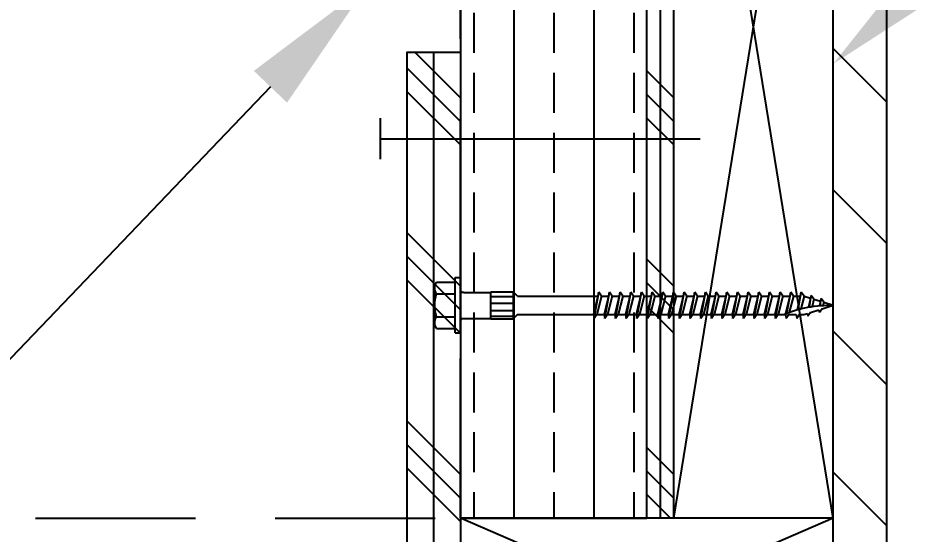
# Model space of a CAD drawing. Header units: inches. Extents: x -2661 to 42767, y -1222 to 9099.
# Drawn here: x -2327.66 to -2319.25, y 2647.36 to 2652.2 of the extents above; entities that cross this region are included whole.
import ezdxf
from ezdxf import colors
from ezdxf.entities.mleader import LeaderData, LeaderLine
from ezdxf.math import Vec2, Vec3

# ---------------------------------------------------------------- set-up
doc = ezdxf.new("R2010")
doc.units = ezdxf.units.IN
doc.header["$LTSCALE"] = 12
doc.header["$MEASUREMENT"] = 0
doc.linetypes.add('HIDDEN2', pattern=[0.1875, 0.125, -0.0625])
doc.layers.get('0').update_dxf_attribs({"linetype": 'CONTINUOUS'})
for name, color, linetype in [('S-ANNO-NOTE', 4, 'CONTINUOUS'), ('S-ANNO-NOTE-EXIST', 251, 'CONTINUOUS'), ('S-EXISTING', 1, 'CONTINUOUS'), ('S-FASTENERS', 2, 'CONTINUOUS'), ('S-NAIL', 2, 'CONTINUOUS'), ('S-SIMPSON', 2, 'CONTINUOUS'), ('S-WOOD', 3, 'CONTINUOUS')]:
    doc.layers.add(name, color=color, linetype=linetype)
doc.styles.add('Arial', font='arial.ttf', dxfattribs={"width": 0.85})

# ---------------------------------------------------------------- blocks, each defined once
blk = doc.blocks.new('_ClosedBlank')
at = {"color": 0, "linetype": 'ByBlock', "lineweight": -2}
for p, q in [((-1, 0.1667), (0, 0)), ((-1, 0.1667), (-1, -0.1667)), ((0, 0), (-1, -0.1667))]:
    blk.add_line(p, q, dxfattribs=at)
blk = doc.blocks.new('10d')
at = {"color": 3}
blk.add_line((0.1925, 0.25), (-0.1925, 0.25), dxfattribs=at)
at = {"color": 2}
blk.add_line((0, 0.25), (0, -2.75), dxfattribs=at)
blk = doc.blocks.new('SDS.25X3.5-f')
at = {"layer": 'S-SIMPSON'}
for p, q in [((-0.2165, 0.2244), (-0.2165, 0.05)), ((0.1624, 0.24), (-0.1624, 0.24)), ((-0.1083, 0.2244), (-0.1083, 0.05)), ((0.1083, 0.2244), (0.1083, 0.05)), ((0.2165, 0.2244), (0.2165, 0.05)), ((0.26, 0.05), (-0.26, 0.05)), ((-0.26, 0.05), (-0.26, 0)), ((0.26, 0), (-0.26, 0)), ((0.26, 0.05), (0.26, 0)), ((-0.1259, -0.286), (-0.1259, -0.5)), ((0.1259, -0.286), (-0.1259, -0.286)), ((-0.0823, -0.286), (-0.0823, -0.5)), ((-0.0192, -0.286), (-0.0192, -0.5)), ((0.0494, -0.286), (0.0494, -0.5)), ((0.1018, -0.286), (0.1018, -0.5)), ((0.1259, -0.286), (0.1259, -0.5)), ((0.1276, -0.5), (-0.1242, -0.5)), ((-0.087, -0.536), (-0.123, -0.5)), ((0.123, -0.5), (0.087, -0.536)), ((-0.087, -0.536), (-0.087, -1.2912)), ((-0.087, -0.5749), (-0.087, -1.2912)), ((0.087, -0.5316), (0.087, -1.25)), ((0.087, -0.5316), (0.087, -1.25))]:
    blk.add_line(p, q, dxfattribs=at)
at = {"layer": 'S-SIMPSON', "color": 1}
for p, q in [((-0.123, -1.2997), (0.087, -1.25)), ((-0.123, -1.2997), (0.087, -1.25)), ((0.123, -1.2563), (-0.123, -1.2997)), ((0.123, -1.2563), (-0.123, -1.2997)), ((0.123, -1.2563), (-0.123, -1.2997)), ((-0.087, -1.2912), (0.087, -1.25)), ((0.087, -1.25), (0.123, -1.2563)), ((0.087, -1.25), (0.123, -1.2563)), ((0.087, -1.25), (0.123, -1.2563)), ((0.087, -1.2816), (0.123, -1.2563)), ((0.087, -1.2816), (0.123, -1.2563)), ((0.087, -1.2816), (0.123, -1.2563)), ((-0.087, -1.3249), (-0.123, -1.2997)), ((-0.087, -1.3249), (-0.123, -1.2997)), ((-0.087, -1.3249), (-0.123, -1.2997)), ((-0.087, -1.3249), (0.087, -1.2816)), ((-0.087, -1.3249), (0.087, -1.2816)), ((-0.087, -1.3249), (0.087, -1.2816)), ((-0.087, -1.3249), (-0.087, -1.3912)), ((0.087, -1.2816), (0.087, -1.35)), ((0.087, -1.2816), (0.087, -1.35)), ((-0.123, -1.3997), (0.087, -1.35)), ((-0.123, -1.3997), (0.087, -1.35)), ((-0.123, -1.3997), (0.087, -1.35)), ((0.123, -1.3563), (-0.123, -1.3997)), ((0.123, -1.3563), (-0.123, -1.3997)), ((0.123, -1.3563), (-0.123, -1.3997)), ((-0.087, -1.4249), (-0.123, -1.3997)), ((-0.087, -1.4249), (-0.123, -1.3997)), ((-0.087, -1.4249), (-0.123, -1.3997)), ((-0.087, -1.4249), (0.087, -1.3816)), ((-0.087, -1.4249), (0.087, -1.3816)), ((-0.087, -1.4249), (0.087, -1.3816)), ((-0.087, -1.4249), (-0.087, -1.4912)), ((-0.087, -1.4249), (-0.087, -1.4912)), ((0.087, -1.35), (0.123, -1.3563)), ((0.087, -1.35), (0.123, -1.3563)), ((0.087, -1.35), (0.123, -1.3563)), ((0.087, -1.3816), (0.123, -1.3563)), ((0.087, -1.3816), (0.123, -1.3563)), ((0.087, -1.3816), (0.123, -1.3563)), ((0.087, -1.3816), (0.087, -1.45)), ((0.087, -1.3816), (0.087, -1.45)), ((-0.123, -1.4997), (0.087, -1.45)), ((-0.123, -1.4997), (0.087, -1.45)), ((-0.123, -1.4997), (0.087, -1.45)), ((-0.123, -1.4997), (0.087, -1.45)), ((0.123, -1.4563), (-0.123, -1.4997)), ((0.123, -1.4563), (-0.123, -1.4997)), ((0.123, -1.4563), (-0.123, -1.4997)), ((0.123, -1.4563), (-0.123, -1.4997)), ((-0.087, -1.5249), (-0.123, -1.4997)), ((-0.087, -1.5249), (-0.123, -1.4997)), ((-0.087, -1.5249), (-0.123, -1.4997)), ((-0.087, -1.5249), (-0.123, -1.4997)), ((-0.087, -1.5249), (-0.123, -1.4997)), ((-0.087, -1.5249), (0.087, -1.4816)), ((-0.087, -1.5249), (0.087, -1.4816)), ((-0.087, -1.5249), (0.087, -1.4816)), ((-0.087, -1.5249), (0.087, -1.4816)), ((-0.087, -1.5249), (0, -1.5032)), ((0.087, -1.45), (0.123, -1.4563)), ((0.087, -1.45), (0.123, -1.4563)), ((0.087, -1.45), (0.123, -1.4563)), ((0.087, -1.45), (0.123, -1.4563)), ((0.087, -1.4816), (0.123, -1.4563)), ((0.087, -1.4816), (0.123, -1.4563)), ((0.087, -1.4816), (0.123, -1.4563)), ((0.087, -1.4816), (0.123, -1.4563)), ((0.087, -1.4816), (0.087, -1.55)), ((0.087, -1.4816), (0.087, -1.55)), ((0.087, -1.4816), (0.087, -1.55)), ((0.087, -1.4816), (0.087, -1.55)), ((0.087, -1.4816), (0.087, -1.55)), ((0.087, -1.4816), (0.087, -1.55)), ((-0.123, -1.5997), (0.087, -1.55)), ((-0.123, -1.5997), (0.087, -1.55)), ((-0.123, -1.5997), (0.087, -1.55)), ((-0.123, -1.5997), (0.087, -1.55)), ((-0.123, -1.5997), (0.087, -1.55)), ((-0.123, -1.5997), (0.087, -1.55)), ((0.123, -1.5563), (-0.123, -1.5997)), ((0.123, -1.5563), (-0.123, -1.5997)), ((0.123, -1.5563), (-0.123, -1.5997)), ((0.123, -1.5563), (-0.123, -1.5997)), ((0.123, -1.5563), (-0.123, -1.5997)), ((0.123, -1.5563), (-0.123, -1.5997)), ((-0.087, -1.5249), (-0.087, -1.5912)), ((-0.087, -1.5249), (-0.087, -1.5912)), ((-0.087, -1.5249), (-0.087, -1.5912)), ((-0.087, -1.5249), (-0.087, -1.5912)), ((-0.087, -1.5249), (-0.087, -1.5912)), ((-0.087, -1.5249), (-0.087, -1.5912)), ((-0.087, -1.5249), (-0.087, -1.5912)), ((-0.087, -1.5249), (-0.087, -1.5912)), ((-0.087, -1.6249), (0.087, -1.5816)), ((-0.087, -1.6249), (0.087, -1.5816)), ((-0.087, -1.6249), (0.087, -1.5816)), ((-0.087, -1.6249), (0.087, -1.5816)), ((-0.087, -1.6249), (0.087, -1.5816)), ((-0.087, -1.6249), (0.087, -1.5816)), ((0.087, -1.55), (0.123, -1.5563)), ((0.087, -1.55), (0.123, -1.5563)), ((0.087, -1.55), (0.123, -1.5563)), ((0.087, -1.55), (0.123, -1.5563)), ((0.087, -1.55), (0.123, -1.5563)), ((0.087, -1.55), (0.123, -1.5563)), ((0.087, -1.5816), (0.123, -1.5563)), ((0.087, -1.5816), (0.123, -1.5563)), ((0.087, -1.5816), (0.123, -1.5563)), ((0.087, -1.5816), (0.123, -1.5563)), ((0.087, -1.5816), (0.123, -1.5563)), ((0.087, -1.5816), (0.123, -1.5563)), ((0.087, -1.5816), (0.087, -1.65)), ((0.087, -1.5816), (0.087, -1.65)), ((0.087, -1.5816), (0.087, -1.65)), ((0.087, -1.5816), (0.087, -1.65)), ((0.087, -1.5816), (0.087, -1.65)), ((0.087, -1.5816), (0.087, -1.65)), ((0.087, -1.5816), (0.087, -1.65)), ((-0.087, -1.6249), (-0.123, -1.5997)), ((-0.087, -1.6249), (-0.123, -1.5997)), ((-0.087, -1.6249), (-0.123, -1.5997)), ((-0.087, -1.6249), (-0.123, -1.5997)), ((-0.087, -1.6249), (-0.123, -1.5997)), ((-0.087, -1.6249), (-0.123, -1.5997)), ((-0.087, -1.6249), (-0.123, -1.5997)), ((-0.123, -1.6997), (0.087, -1.65)), ((-0.123, -1.6997), (0.087, -1.65)), ((-0.123, -1.6997), (0.087, -1.65)), ((0.123, -1.6563), (-0.123, -1.6997)), ((0.123, -1.6563), (-0.123, -1.6997)), ((0.123, -1.6563), (-0.123, -1.6997)), ((-0.087, -1.6249), (0, -1.6032)), ((-0.087, -1.6249), (-0.087, -1.6912)), ((-0.087, -1.6249), (-0.087, -1.6912)), ((-0.087, -1.6249), (-0.087, -1.6912)), ((-0.087, -1.6249), (-0.087, -1.6912)), ((-0.087, -1.6249), (-0.087, -1.6912)), ((-0.087, -1.6249), (-0.087, -1.6912)), ((-0.087, -1.6249), (-0.087, -1.6912)), ((-0.087, -1.7249), (0.087, -1.6816)), ((-0.087, -1.7249), (0.087, -1.6816)), ((-0.087, -1.7249), (0.087, -1.6816)), ((0.087, -1.65), (0.123, -1.6563)), ((0.087, -1.65), (0.123, -1.6563)), ((0.087, -1.65), (0.123, -1.6563)), ((0.087, -1.6816), (0.123, -1.6563)), ((0.087, -1.6816), (0.123, -1.6563)), ((0.087, -1.6816), (0.123, -1.6563)), ((0.087, -1.6816), (0.087, -1.75)), ((0.087, -1.6816), (0.087, -1.75)), ((0.087, -1.6816), (0.087, -1.75)), ((0.087, -1.6816), (0.087, -1.75)), ((0.087, -1.6816), (0.087, -1.75)), ((-0.087, -1.7249), (-0.123, -1.6997)), ((-0.087, -1.7249), (-0.123, -1.6997)), ((-0.087, -1.7249), (-0.123, -1.6997)), ((-0.123, -1.7997), (0.087, -1.75)), ((-0.123, -1.7997), (0.087, -1.75)), ((-0.123, -1.7997), (0.087, -1.75)), ((0.123, -1.7563), (-0.123, -1.7997)), ((0.123, -1.7563), (-0.123, -1.7997)), ((0.123, -1.7563), (-0.123, -1.7997)), ((-0.087, -1.7249), (-0.087, -1.7912)), ((-0.087, -1.7249), (-0.087, -1.7912)), ((-0.087, -1.7249), (-0.087, -1.7912)), ((-0.087, -1.7249), (-0.087, -1.7912)), ((-0.087, -1.7249), (-0.087, -1.7912)), ((0.087, -1.75), (0.123, -1.7563)), ((0.087, -1.75), (0.123, -1.7563)), ((0.087, -1.75), (0.123, -1.7563)), ((0.087, -1.7816), (0.123, -1.7563)), ((0.087, -1.7816), (0.123, -1.7563)), ((0.087, -1.7816), (0.123, -1.7563)), ((-0.087, -1.8249), (-0.123, -1.7997)), ((-0.087, -1.8249), (-0.123, -1.7997)), ((-0.087, -1.8249), (-0.123, -1.7997)), ((-0.123, -1.8997), (0.087, -1.85)), ((-0.123, -1.8997), (0.087, -1.85)), ((-0.123, -1.8997), (0.087, -1.85)), ((-0.123, -1.8997), (0.087, -1.85)), ((-0.087, -1.8249), (0.087, -1.7816)), ((-0.087, -1.8249), (0.087, -1.7816)), ((-0.087, -1.8249), (0.087, -1.7816)), ((-0.087, -1.8249), (-0.087, -1.8912)), ((-0.087, -1.8249), (-0.087, -1.8912)), ((-0.087, -1.8249), (-0.087, -1.8912)), ((-0.087, -1.8249), (-0.087, -1.8912)), ((-0.087, -1.8249), (-0.087, -1.8912)), ((-0.087, -1.8249), (-0.087, -1.8912)), ((-0.087, -1.8249), (-0.087, -1.8912)), ((-0.087, -1.8249), (-0.087, -1.8912)), ((0.087, -1.7816), (0.087, -1.85)), ((0.087, -1.7816), (0.087, -1.85)), ((0.087, -1.7816), (0.087, -1.85)), ((0.087, -1.7816), (0.087, -1.85)), ((0.087, -1.7816), (0.087, -1.85)), ((0.087, -1.7816), (0.087, -1.85)), ((0.087, -1.7816), (0.087, -1.85)), ((0.087, -1.7816), (0.087, -1.85)), ((0.087, -1.85), (0.123, -1.8563)), ((0.087, -1.85), (0.123, -1.8563)), ((0.087, -1.85), (0.123, -1.8563)), ((0.087, -1.85), (0.123, -1.8563)), ((0.123, -1.8563), (-0.123, -1.8997)), ((0.123, -1.8563), (-0.123, -1.8997)), ((0.123, -1.8563), (-0.123, -1.8997)), ((0.123, -1.8563), (-0.123, -1.8997)), ((-0.087, -1.9249), (-0.123, -1.8997)), ((-0.087, -1.9249), (-0.123, -1.8997)), ((-0.087, -1.9249), (-0.123, -1.8997)), ((-0.087, -1.9249), (-0.123, -1.8997)), ((-0.087, -1.9249), (0.087, -1.8816)), ((-0.087, -1.9249), (0.087, -1.8816)), ((-0.087, -1.9249), (0.087, -1.8816)), ((-0.087, -1.9249), (0.087, -1.8816)), ((-0.087, -1.9249), (-0.087, -1.9912)), ((-0.087, -1.9249), (-0.087, -1.9912)), ((-0.087, -1.9249), (-0.087, -1.9912)), ((-0.087, -1.9249), (-0.087, -1.9912)), ((-0.087, -1.9249), (-0.087, -1.9912)), ((-0.087, -1.9249), (-0.087, -1.9912)), ((0.087, -1.8816), (0.123, -1.8563)), ((0.087, -1.8816), (0.123, -1.8563)), ((0.087, -1.8816), (0.123, -1.8563)), ((0.087, -1.8816), (0.123, -1.8563)), ((0.087, -1.8816), (0.087, -1.95)), ((0.087, -1.8816), (0.087, -1.95)), ((0.087, -1.8816), (0.087, -1.95)), ((0.087, -1.8816), (0.087, -1.95)), ((0.087, -1.8816), (0.087, -1.95)), ((0.087, -1.8816), (0.087, -1.95)), ((-0.123, -1.9997), (0.087, -1.95)), ((-0.123, -1.9997), (0.087, -1.95)), ((-0.123, -1.9997), (0.087, -1.95)), ((-0.123, -1.9997), (0.087, -1.95)), ((0.123, -1.9563), (-0.123, -1.9997)), ((0.123, -1.9563), (-0.123, -1.9997)), ((0.123, -1.9563), (-0.123, -1.9997)), ((0.123, -1.9563), (-0.123, -1.9997)), ((-0.087, -2.0249), (-0.123, -1.9997)), ((-0.087, -2.0249), (-0.123, -1.9997)), ((-0.087, -2.0249), (-0.123, -1.9997)), ((-0.087, -2.0249), (-0.123, -1.9997)), ((-0.087, -2.0249), (-0.123, -1.9997)), ((-0.087, -2.0249), (0.087, -1.9816)), ((-0.087, -2.0249), (0.087, -1.9816)), ((-0.087, -2.0249), (0.087, -1.9816)), ((-0.087, -2.0249), (0.087, -1.9816)), ((-0.087, -2.0249), (0, -2.0032)), ((0.087, -1.95), (0.123, -1.9563)), ((0.087, -1.95), (0.123, -1.9563)), ((0.087, -1.95), (0.123, -1.9563)), ((0.087, -1.95), (0.123, -1.9563)), ((0.087, -1.9816), (0.123, -1.9563)), ((0.087, -1.9816), (0.123, -1.9563)), ((0.087, -1.9816), (0.123, -1.9563)), ((0.087, -1.9816), (0.123, -1.9563)), ((0.087, -1.9816), (0.087, -2.05)), ((0.087, -1.9816), (0.087, -2.05)), ((0.087, -1.9816), (0.087, -2.05)), ((0.087, -1.9816), (0.087, -2.05)), ((0.087, -1.9816), (0.087, -2.05)), ((0.087, -1.9816), (0.087, -2.05)), ((0.087, -1.9816), (0.087, -2.05)), ((-0.123, -2.0997), (0.087, -2.05)), ((-0.123, -2.0997), (0.087, -2.05)), ((-0.123, -2.0997), (0.087, -2.05)), ((-0.123, -2.0997), (0.087, -2.05)), ((0.123, -2.0563), (-0.123, -2.0997)), ((0.123, -2.0563), (-0.123, -2.0997)), ((0.123, -2.0563), (-0.123, -2.0997)), ((0.123, -2.0563), (-0.123, -2.0997)), ((-0.087, -2.1249), (-0.123, -2.0997)), ((-0.087, -2.1249), (-0.123, -2.0997)), ((-0.087, -2.1249), (-0.123, -2.0997)), ((-0.087, -2.1249), (-0.123, -2.0997)), ((-0.087, -2.0249), (-0.087, -2.0912)), ((-0.087, -2.0249), (-0.087, -2.0912)), ((-0.087, -2.0249), (-0.087, -2.0912)), ((-0.087, -2.0249), (-0.087, -2.0912)), ((-0.087, -2.0249), (-0.087, -2.0912)), ((-0.087, -2.0249), (-0.087, -2.0912)), ((-0.087, -2.0249), (-0.087, -2.0912)), ((-0.087, -2.1249), (0.087, -2.0816)), ((-0.087, -2.1249), (0.087, -2.0816)), ((-0.087, -2.1249), (0.087, -2.0816)), ((-0.087, -2.1249), (0.087, -2.0816)), ((0.087, -2.05), (0.123, -2.0563)), ((0.087, -2.05), (0.123, -2.0563)), ((0.087, -2.05), (0.123, -2.0563)), ((0.087, -2.05), (0.123, -2.0563)), ((0.087, -2.0816), (0.123, -2.0563)), ((0.087, -2.0816), (0.123, -2.0563)), ((0.087, -2.0816), (0.123, -2.0563)), ((0.087, -2.0816), (0.123, -2.0563)), ((0.087, -2.0816), (0.087, -2.15)), ((0.087, -2.0816), (0.087, -2.15)), ((0.087, -2.0816), (0.087, -2.15)), ((0.087, -2.0816), (0.087, -2.15)), ((0.087, -2.0816), (0.087, -2.15)), ((0.087, -2.0816), (0.087, -2.15)), ((0.087, -2.0816), (0.087, -2.15)), ((-0.123, -2.1997), (0.087, -2.15)), ((-0.123, -2.1997), (0.087, -2.15)), ((-0.123, -2.1997), (0.087, -2.15)), ((-0.123, -2.1997), (0.087, -2.15)), ((-0.123, -2.1997), (0.087, -2.15)), ((0.123, -2.1563), (-0.123, -2.1997)), ((0.123, -2.1563), (-0.123, -2.1997)), ((0.123, -2.1563), (-0.123, -2.1997)), ((0.123, -2.1563), (-0.123, -2.1997)), ((0.123, -2.1563), (-0.123, -2.1997)), ((-0.087, -2.1249), (-0.087, -2.1912)), ((-0.087, -2.1249), (-0.087, -2.1912)), ((-0.087, -2.1249), (-0.087, -2.1912)), ((-0.087, -2.1249), (-0.087, -2.1912)), ((-0.087, -2.1249), (-0.087, -2.1912)), ((-0.087, -2.1249), (-0.087, -2.1912)), ((-0.087, -2.1249), (-0.087, -2.1912)), ((-0.087, -2.2249), (0.087, -2.1816)), ((-0.087, -2.2249), (0.087, -2.1816)), ((-0.087, -2.2249), (0.087, -2.1816)), ((-0.087, -2.2249), (0.087, -2.1816)), ((-0.087, -2.2249), (0.087, -2.1816)), ((0.087, -2.15), (0.123, -2.1563)), ((0.087, -2.15), (0.123, -2.1563)), ((0.087, -2.15), (0.123, -2.1563)), ((0.087, -2.15), (0.123, -2.1563)), ((0.087, -2.15), (0.123, -2.1563)), ((0.087, -2.1816), (0.123, -2.1563)), ((0.087, -2.1816), (0.123, -2.1563)), ((0.087, -2.1816), (0.123, -2.1563)), ((0.087, -2.1816), (0.123, -2.1563)), ((0.087, -2.1816), (0.123, -2.1563)), ((0.087, -2.1816), (0.087, -2.25)), ((0.087, -2.1816), (0.087, -2.25)), ((0.087, -2.1816), (0.087, -2.25)), ((0.087, -2.1816), (0.087, -2.25)), ((-0.087, -2.2249), (-0.123, -2.1997)), ((-0.087, -2.2249), (-0.123, -2.1997)), ((-0.087, -2.2249), (-0.123, -2.1997)), ((-0.087, -2.2249), (-0.123, -2.1997)), ((-0.087, -2.2249), (-0.123, -2.1997)), ((-0.123, -2.2997), (0.087, -2.25)), ((-0.123, -2.2997), (0.087, -2.25)), ((-0.123, -2.2997), (0.087, -2.25)), ((-0.123, -2.2997), (0.087, -2.25)), ((0.123, -2.2563), (-0.123, -2.2997)), ((0.123, -2.2563), (-0.123, -2.2997)), ((0.123, -2.2563), (-0.123, -2.2997)), ((0.123, -2.2563), (-0.123, -2.2997)), ((-0.087, -2.2249), (-0.087, -2.2912)), ((-0.087, -2.2249), (-0.087, -2.2912)), ((-0.087, -2.2249), (-0.087, -2.2912)), ((-0.087, -2.2249), (-0.087, -2.2912)), ((0.087, -2.25), (0.123, -2.2563)), ((0.087, -2.25), (0.123, -2.2563)), ((0.087, -2.25), (0.123, -2.2563)), ((0.087, -2.25), (0.123, -2.2563)), ((0.087, -2.2816), (0.123, -2.2563)), ((0.087, -2.2816), (0.123, -2.2563)), ((0.087, -2.2816), (0.123, -2.2563)), ((0.087, -2.2816), (0.123, -2.2563)), ((-0.087, -2.3249), (-0.123, -2.2997)), ((-0.087, -2.3249), (-0.123, -2.2997)), ((-0.087, -2.3249), (-0.123, -2.2997)), ((-0.087, -2.3249), (-0.123, -2.2997)), ((-0.123, -2.3997), (0.087, -2.35)), ((-0.123, -2.3997), (0.087, -2.35)), ((-0.123, -2.3997), (0.087, -2.35)), ((-0.123, -2.3997), (0.087, -2.35)), ((-0.087, -2.3249), (0.087, -2.2816)), ((-0.087, -2.3249), (0.087, -2.2816)), ((-0.087, -2.3249), (0.087, -2.2816)), ((-0.087, -2.3249), (0.087, -2.2816)), ((-0.087, -2.3249), (-0.087, -2.3912)), ((-0.087, -2.3249), (-0.087, -2.3912)), ((-0.087, -2.3249), (-0.087, -2.3912)), ((-0.087, -2.3249), (-0.087, -2.3912)), ((-0.087, -2.3249), (-0.087, -2.3912)), ((-0.087, -2.3249), (-0.087, -2.3912)), ((0.087, -2.2816), (0.087, -2.35)), ((0.087, -2.2816), (0.087, -2.35)), ((0.087, -2.2816), (0.087, -2.35)), ((0.087, -2.2816), (0.087, -2.35)), ((0.087, -2.2816), (0.087, -2.35)), ((0.087, -2.2816), (0.087, -2.35)), ((0.087, -2.35), (0.123, -2.3563)), ((0.087, -2.35), (0.123, -2.3563)), ((0.087, -2.35), (0.123, -2.3563)), ((0.087, -2.35), (0.123, -2.3563)), ((0.123, -2.3563), (-0.123, -2.3997)), ((0.123, -2.3563), (-0.123, -2.3997)), ((0.123, -2.3563), (-0.123, -2.3997)), ((0.123, -2.3563), (-0.123, -2.3997)), ((-0.087, -2.4249), (-0.123, -2.3997)), ((-0.087, -2.4249), (-0.123, -2.3997)), ((-0.087, -2.4249), (-0.123, -2.3997)), ((-0.087, -2.4249), (-0.123, -2.3997)), ((-0.087, -2.4249), (0.087, -2.3816)), ((-0.087, -2.4249), (0.087, -2.3816)), ((-0.087, -2.4249), (0.087, -2.3816)), ((-0.087, -2.4249), (0.087, -2.3816)), ((-0.087, -2.4249), (-0.087, -2.4912)), ((-0.087, -2.4249), (-0.087, -2.4912)), ((-0.087, -2.4249), (-0.087, -2.4912)), ((-0.087, -2.4249), (-0.087, -2.4912)), ((0.087, -2.3816), (0.123, -2.3563)), ((0.087, -2.3816), (0.123, -2.3563)), ((0.087, -2.3816), (0.123, -2.3563)), ((0.087, -2.3816), (0.123, -2.3563)), ((0.087, -2.3816), (0.087, -2.45)), ((0.087, -2.3816), (0.087, -2.45)), ((0.087, -2.3816), (0.087, -2.45)), ((0.087, -2.3816), (0.087, -2.45)), ((-0.123, -2.4997), (0.087, -2.45)), ((-0.123, -2.4997), (0.087, -2.45)), ((-0.123, -2.4997), (0.087, -2.45)), ((-0.123, -2.4997), (0.087, -2.45)), ((0.123, -2.4563), (-0.123, -2.4997)), ((0.123, -2.4563), (-0.123, -2.4997)), ((0.123, -2.4563), (-0.123, -2.4997)), ((0.123, -2.4563), (-0.123, -2.4997)), ((-0.087, -2.5249), (-0.123, -2.4997)), ((-0.087, -2.5249), (-0.123, -2.4997)), ((-0.087, -2.5249), (-0.123, -2.4997)), ((-0.087, -2.5249), (-0.123, -2.4997)), ((-0.087, -2.5249), (0.087, -2.4816)), ((-0.087, -2.5249), (0.087, -2.4816)), ((-0.087, -2.5249), (0.087, -2.4816)), ((-0.087, -2.5249), (0.087, -2.4816)), ((0.087, -2.45), (0.123, -2.4563)), ((0.087, -2.45), (0.123, -2.4563)), ((0.087, -2.45), (0.123, -2.4563)), ((0.087, -2.45), (0.123, -2.4563)), ((0.087, -2.4816), (0.123, -2.4563)), ((0.087, -2.4816), (0.123, -2.4563)), ((0.087, -2.4816), (0.123, -2.4563)), ((0.087, -2.4816), (0.123, -2.4563)), ((0.087, -2.4816), (0.087, -2.55)), ((-0.123, -2.5997), (0.087, -2.55)), ((-0.123, -2.5997), (0.087, -2.55)), ((0.123, -2.5563), (-0.123, -2.5997)), ((0.123, -2.5563), (-0.123, -2.5997)), ((-0.087, -2.6249), (-0.123, -2.5997)), ((-0.087, -2.6249), (-0.123, -2.5997)), ((-0.087, -2.5249), (-0.087, -2.5912)), ((-0.087, -2.6249), (0.087, -2.5816)), ((-0.087, -2.6249), (0.087, -2.5816)), ((0.087, -2.55), (0.123, -2.5563)), ((0.087, -2.55), (0.123, -2.5563)), ((0.087, -2.5816), (0.123, -2.5563)), ((0.087, -2.5816), (0.123, -2.5563)), ((0.087, -2.5816), (0.087, -2.65)), ((0.087, -2.5816), (0.087, -2.65)), ((-0.123, -2.6997), (0.087, -2.65)), ((-0.123, -2.6997), (0.087, -2.65)), ((0.123, -2.6563), (-0.123, -2.6997)), ((0.123, -2.6563), (-0.123, -2.6997)), ((-0.087, -2.6249), (-0.087, -2.6912)), ((-0.087, -2.6249), (-0.087, -2.6912)), ((-0.087, -2.7249), (0.087, -2.6816)), ((-0.087, -2.7249), (0.087, -2.6816)), ((0.087, -2.65), (0.123, -2.6563)), ((0.087, -2.65), (0.123, -2.6563)), ((0.087, -2.6816), (0.123, -2.6563)), ((0.087, -2.6816), (0.123, -2.6563)), ((0.087, -2.6816), (0.087, -2.75)), ((-0.087, -2.7249), (-0.123, -2.6997)), ((-0.087, -2.7249), (-0.123, -2.6997)), ((-0.123, -2.7997), (0.087, -2.75)), ((0.123, -2.7563), (-0.123, -2.7997)), ((-0.087, -2.7249), (-0.087, -2.7912)), ((0.087, -2.75), (0.123, -2.7563)), ((0.087, -2.7816), (0.123, -2.7563)), ((-0.087, -2.8249), (-0.123, -2.7997)), ((-0.123, -2.8997), (0.087, -2.85)), ((0.123, -2.8563), (-0.123, -2.8997)), ((-0.087, -2.8249), (0.087, -2.7816)), ((-0.087, -2.8249), (-0.087, -2.8912)), ((0.087, -2.7816), (0.087, -2.85)), ((0.087, -2.85), (0.123, -2.8563)), ((0.087, -2.8816), (0.123, -2.8563)), ((-0.087, -2.9249), (-0.123, -2.8997)), ((-0.087, -2.9249), (0.087, -2.8816)), ((-0.087, -2.9249), (-0.087, -2.9912)), ((0.087, -2.8816), (0.087, -2.95)), ((-0.123, -2.9997), (0.087, -2.95)), ((0.123, -2.9563), (-0.123, -2.9997)), ((-0.087, -3.0249), (-0.123, -2.9997)), ((-0.087, -3.0249), (0.087, -2.9816)), ((-0.087, -3.0249), (-0.087, -3.0912)), ((0.087, -2.95), (0.123, -2.9563)), ((0.087, -2.9816), (0.123, -2.9563)), ((0.087, -2.9816), (0.087, -3.05)), ((-0.123, -3.0997), (0.0787, -3.052)), ((0.0737, -3.065), (-0.123, -3.0997)), ((-0.087, -3.1249), (-0.123, -3.0997)), ((-0.087, -3.1249), (0.0658, -3.0869)), ((0.087, -3.05), (0.123, -3.0563)), ((0.087, -3.0816), (0.123, -3.0563)), ((0.087, -3.0816), (0.087, -3.15)), ((-0.1227, -3.1997), (0.0425, -3.1605)), ((0.0396, -3.1711), (-0.1227, -3.1997)), ((-0.087, -3.1249), (-0.087, -3.1912)), ((-0.0867, -3.2249), (0.0334, -3.1949)), ((0.087, -3.15), (0.123, -3.1563)), ((0.087, -3.1816), (0.123, -3.1563)), ((0.087, -3.1816), (0.087, -3.2241)), ((-0.0867, -3.2249), (-0.1227, -3.1997)), ((-0.0931, -3.2926), (0.0182, -3.2663)), ((0.0166, -3.2751), (-0.0931, -3.2926)), ((-0.0867, -3.2249), (-0.0673, -3.2865)), ((0.0673, -3.2865), (0.1033, -3.2613)), ((0.087, -3.2241), (0.0768, -3.2566)), ((0.0768, -3.2566), (0.1033, -3.2613)), ((-0.0575, -3.3176), (-0.0931, -3.2926)), ((-0.0575, -3.3176), (0.0126, -3.3001)), ((-0.0575, -3.3176), (-0.038, -3.3796)), ((0.0673, -3.2865), (0.0425, -3.3651)), ((-0.0635, -3.3856), (0.0043, -3.3696)), ((0.0036, -3.3774), (-0.0635, -3.3856)), ((-0.0283, -3.4103), (-0.0635, -3.3856)), ((-0.0283, -3.4103), (0.0018, -3.4028)), ((-0.0283, -3.4103), (0, -3.5)), ((0.0331, -3.395), (0, -3.5)), ((0.0331, -3.395), (0.0691, -3.3698)), ((0.0425, -3.3651), (0.0691, -3.3698))]:
    blk.add_line(p, q, dxfattribs=at)
at = {"layer": 'S-SIMPSON'}
for points in [[(-0.1187, -0.0312), (-0.1187, -0.286)], [(0.123, -0.0312), (0.123, -0.286)], [(0, -0.5), (-0.1259, -0.5)]]:
    blk.add_lwpolyline(points, dxfattribs=at)
for centre, radius, start, end in [((-0.1624, 0.1384), 0.1016, 57.79577, 122.20423), ((0, -0.1428), 0.3828, 73.57358, 106.42642), ((0.1624, 0.1384), 0.1016, 57.79577, 122.20423), ((-0.15, -0.0312), 0.0312, 0, 90), ((0.1543, -0.0312), 0.0312, 90, 180)]:
    blk.add_arc(centre, radius, start, end, dxfattribs=at)
at = {"layer": 'S-SIMPSON', "color": 1}
blk.add_arc((1.1585, -3.4726), 1.1588, 157.61471, 181.35638, dxfattribs=at)
blk = doc.blocks.new('*U1653')
at = {"layer": 'S-FASTENERS'}
blk.add_blockref('SDS.25X3.5-f', (0, 0), dxfattribs=at)
blk = doc.blocks.new('*U1656')
at = {"layer": 'S-WOOD'}
h = blk.add_hatch(dxfattribs=at)
h.set_pattern_fill('ANSI33', color=1, scale=3, angle=45, style=0)
h.set_pattern_definition([(90, (0.25, -5.75), (-0.75, 1e-16), []), (90, (0.625, -5.375), (-0.75, 1e-16), [0.375, -0.1875])])
h.paths.add_polyline_path([(1.75, -9.25), (0, -9.25), (0, 0), (1.75, 0)])
at = {"color": 4}
blk.add_lwpolyline([(0, 0), (1.75, 0), (1.75, -9.25), (0, -9.25)], close=True, dxfattribs=at)
blk.add_lwpolyline([(1.75, -9.25), (0, -9.25), (0, 0), (1.75, 0)], close=True)

msp = doc.modelspace()

# ---------------------------------------------------------------- hatches: boundary and pattern name
at = {"layer": 'S-EXISTING'}
h = msp.add_hatch(dxfattribs=at)
h.set_pattern_fill('ANSI31', color=256, scale=7.5, angle=90, style=0)
h.set_pattern_definition([(135, (-12403.4681, 724.7256), (-0.66291261, -0.66291261), [])])
h.paths.add_polyline_path([(-2320.00546, 2620.60498), (-2320.00546, 2686.48815), (-2319.50546, 2686.48815), (-2319.50546, 2620.60498)])
at = {"layer": 'S-WOOD'}
h = msp.add_hatch(dxfattribs=at)
h.set_pattern_fill('PLAST', color=1, scale=5, angle=135, style=0)
h.set_pattern_definition([(135, (-12403.2181, 724.7256), (-0.88388348, -0.88388348), []), (135, (-12403.3286, 724.6151), (-0.88388348, -0.88388348), []), (135, (-12403.439, 724.5046), (-0.88388348, -0.88388348), [])])
h.paths.add_polyline_path([(-2321.75546, 2656.75559), (-2321.50546, 2656.75559), (-2321.50546, 2647.50559), (-2321.75546, 2647.50559)])
h = msp.add_hatch(dxfattribs=at)
h.set_pattern_fill('PLAST', color=1, scale=5, angle=135, style=0)
h.set_pattern_definition([(135, (-2329.5055, 2638.0056), (-0.88388, -0.88388), []), (135, (-2329.616, 2637.8951), (-0.88388, -0.88388), []), (135, (-2329.7264, 2637.7846), (-0.88388, -0.88388), [])])
h.paths.add_polyline_path([(-2324.00546, 2620.60498), (-2324.00546, 2651.88059), (-2323.50546, 2651.88059), (-2323.50546, 2620.60498)])

# ---------------------------------------------------------------- linework, layer by layer
at = {"layer": 'S-EXISTING'}
for p, q in [((-2320.00546, 2647.50559), (-2321.50546, 2656.75559)), ((-2320.00546, 2656.75559), (-2321.50546, 2647.50559)), ((-2320.00546, 2620.60498), (-2320.00546, 2656.75559)), ((-2320.00546, 2646.00559), (-2323.50546, 2647.50559)), ((-2320.00546, 2647.50559), (-2323.50546, 2646.00559)), ((-2323.50546, 2647.50559), (-2323.50546, 2620.60498))]:
    msp.add_line(p, q, dxfattribs=at)
msp.add_lwpolyline([(-2320.00546, 2620.60498), (-2320.00546, 2686.48815), (-2319.50546, 2686.48815), (-2319.50546, 2620.60498)], close=True, dxfattribs=at)
at = {"layer": 'S-EXISTING', "linetype": 'HIDDEN2'}
msp.add_lwpolyline([(-2358.99233, 2647.50559), (-2323.50546, 2647.50559), (-2323.50546, 2656.75559), (-2358.95041, 2656.75542)], dxfattribs=at)
at = {"layer": 'S-EXISTING'}
for points in [[(-2320.00546, 2656.75559), (-2321.50546, 2656.75559), (-2321.50546, 2647.50559)], [(-2320.00546, 2647.50559), (-2323.50546, 2647.50559)]]:
    msp.add_lwpolyline(points, dxfattribs=at)
at = {"layer": 'S-WOOD', "color": 1}
for p, q in [((-2321.63046, 2656.75559), (-2321.63046, 2647.50559)), ((-2321.50546, 2656.75559), (-2321.50546, 2647.50559)), ((-2323.75546, 2620.60498), (-2323.75546, 2651.88059))]:
    msp.add_line(p, q, dxfattribs=at)
at = {"layer": 'S-WOOD'}
for points in [[(-2321.75546, 2656.75559), (-2321.50546, 2656.75559), (-2321.50546, 2647.50559), (-2321.75546, 2647.50559)], [(-2324.00546, 2620.60498), (-2324.00546, 2651.88059), (-2323.50546, 2651.88059), (-2323.50546, 2620.60498)]]:
    msp.add_lwpolyline(points, close=True, dxfattribs=at)

# ---------------------------------------------------------------- block references
at = {"layer": 'S-FASTENERS', "xscale": -1, "rotation": 90}
msp.add_blockref('*U1653', (-2323.50546, 2649.50559), dxfattribs=at)
at = {"layer": 'S-NAIL', "xscale": -1, "rotation": 90}
msp.add_blockref('10d', (-2324.00546, 2651.06887), dxfattribs=at)
at = {"layer": 'S-WOOD', "xscale": -1}
msp.add_blockref('*U1656', (-2321.75546, 2656.75559), dxfattribs=at)

# ---------------------------------------------------------------- leaders
at = {"layer": 'S-ANNO-NOTE'}
ml = msp.add_multileader_mtext('Standard', dxfattribs=at)
ml.set_content('\\A1;(E) RIM JOIST w/ 1{\\H0.7x;\\S3#4;\\H1.4286x;"x9\\H0.7x;\\S1#4;\\H1.4286x;" LVL SISTERED w/ SDS \\H0.7x;\\S1#4;\\H1.4286x;"x3\\H0.7x;\\S1#2;\\H1.4286x;" @8"O.C. STAGGERED (SHIM AS REQUIRED)}', color=4, style='Arial')
ml.set_leader_properties(color=2)
ml.build(insert=Vec2(0, 0))
ml.multileader.update_dxf_attribs({"dogleg_length": 0.36, "arrow_head_size": 1.3125, "scale": 12})
ctx = ml.context
ctx.base_point, ctx.scale, ctx.char_height, ctx.arrow_head_size, ctx.landing_gap_size, ctx.plane_origin, ctx.plane_y_axis = Vec3(-2306.89825, 2662.29294), 12, 1.125, 1.3125, 1.08, Vec3(-2351.17997, 2943.21598), Vec3(0, 1, 0)
notes = []
notes.append((ctx, [(0, (1, 1, 0), (-2308.39825, 2662.29294), (1, 0), 1.5, [(0, [(-2320.00546, 2651.77249)], 0, [])])]))
ctx.mtext.insert, ctx.mtext.width, ctx.mtext.flow_direction = Vec3(-2305.81825, 2663.02083), 17.75, 5
ml = msp.add_multileader_mtext('Standard', dxfattribs=at)
ml.set_content('\\A1;1{\\H0.7x;\\S3#4;}"x FULL DEPTH LSL LEDGER SISTERED TO NAILER w/ \\P(2) SDS{\\H0.7x;\\S1#4;\\H1.4286x;"x4\\H0.7x;\\S1#2;\\H1.4286x;" WOOD SCREWS @16"O.C.}', color=4, style='Arial')
ml.set_leader_properties(color=2)
ml.build(insert=Vec2(0, 0))
ml.multileader.update_dxf_attribs({"dogleg_length": 0.36, "arrow_head_size": 1.3125, "scale": 12})
ctx = ml.context
ctx.base_point, ctx.scale, ctx.char_height, ctx.arrow_head_size, ctx.landing_gap_size, ctx.plane_origin = Vec3(-2368.88753, 2637.26748), 12, 1.125, 1.3125, 1.08, Vec3(-2311.51632, 2936.38166)
ctx.text_align_type = 2
notes.append((ctx, [(0, (1, 1, 0), (-2338.95691, 2637.26748), (-1, 0), 1.5, [(0, [(-2324.38046, 2652.50559)], 0, [])])]))
ctx.mtext.insert, ctx.mtext.width, ctx.mtext.alignment, ctx.mtext.flow_direction = Vec3(-2341.53691, 2637.99536), 26.5887768, 3, 5
at = {"layer": 'S-ANNO-NOTE-EXIST'}
ml = msp.add_multileader_mtext('Standard', dxfattribs=at)
ml.set_content('{\\C256;(E) JOIST PER PLAN}', color=4, style='Arial')
ml.set_leader_properties(color=256)
ml.set_arrow_properties(name='CLOSEDBLANK')
ml.build(insert=Vec2(0, 0))
ml.multileader.update_dxf_attribs({"dogleg_length": 0.125, "arrow_head_size": 1.3125, "scale": 12})
ctx = ml.context
ctx.base_point, ctx.scale, ctx.char_height, ctx.arrow_head_size, ctx.landing_gap_size, ctx.plane_origin, ctx.plane_y_axis = Vec3(-2260.56752, 2643.14485), 12, 1.125, 1.3125, 1.08, Vec3(-2206.23892, 3428.78138), Vec3(0, 1, 0)
ctx.text_align_type = 2
notes.append((ctx, [(0, (1, 1, 0), (-2244.18209, 2643.14485), (-1, 0), 1.5, [(0, [(-2240.49356, 2648.516)], 0, [])])]))
ctx.mtext.insert, ctx.mtext.width, ctx.mtext.alignment, ctx.mtext.flow_direction = Vec3(-2246.76209, 2643.87272), 19.1818324, 3, 5
for ctx, leaders in notes:
    for number, flags, end, landing, length, lines in leaders:
        leader = LeaderData()
        leader.index, (leader.has_last_leader_line, leader.has_dogleg_vector, leader.attachment_direction) = number, flags
        leader.last_leader_point, leader.dogleg_vector, leader.dogleg_length = Vec3(end), Vec3(landing), length
        for number, points, colour, breaks in lines:
            line = LeaderLine()
            line.index, line.vertices, line.color, line.breaks = number, Vec3.list(points), colors.encode_raw_color(colour), breaks
            leader.lines.append(line)
        ctx.leaders.append(leader)

doc.saveas('drawing.dxf')
